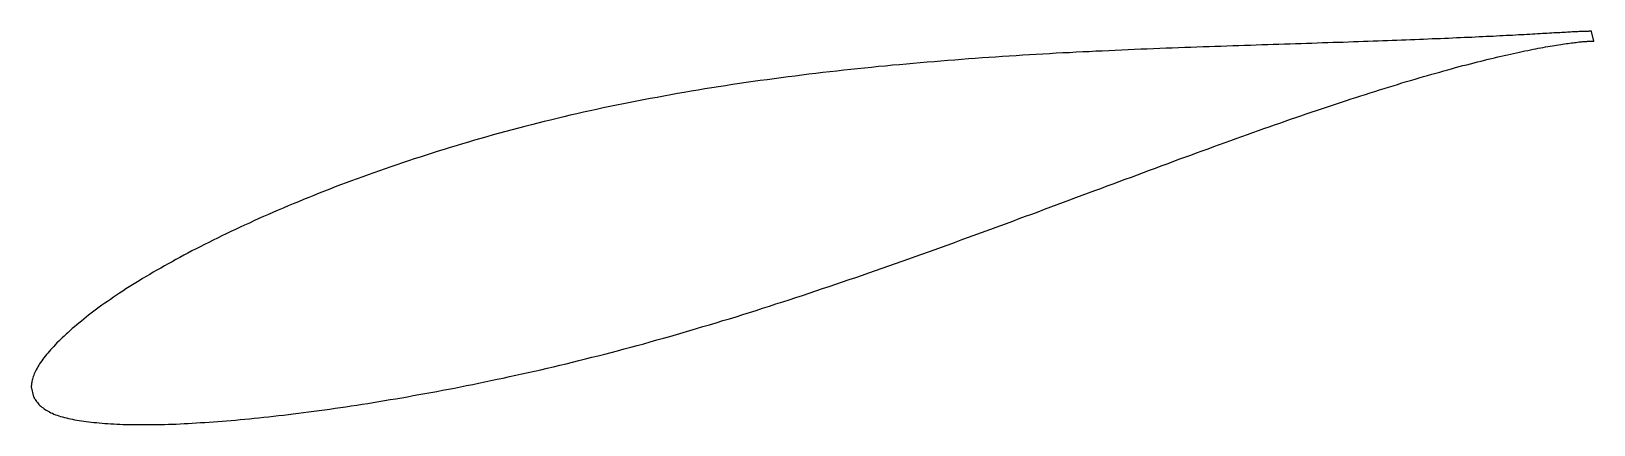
# Model space of a CAD drawing. Header units: metres. Extents: x -41 to 84, y -12 to 20.
import ezdxf

# ---------------------------------------------------------------- set-up
doc = ezdxf.new("R2010")
doc.units = ezdxf.units.M

msp = doc.modelspace()

# ---------------------------------------------------------------- linework, layer by layer
msp.add_lwpolyline([(83.81, 19.64), (83.81, 19.64), (83.8, 19.65), (83.79, 19.65), (83.77, 19.65), (83.75, 19.65), (83.72, 19.65), (83.69, 19.65), (83.65, 19.65), (83.61, 19.65), (83.56, 19.64), (83.51, 19.64), (83.45, 19.64), (83.39, 19.64), (83.32, 19.64), (83.25, 19.63), (83.17, 19.63), (83.09, 19.63), (83, 19.62), (82.91, 19.62), (82.81, 19.62), (82.71, 19.61), (82.61, 19.61), (82.5, 19.6), (82.38, 19.59), (82.26, 19.59), (82.13, 19.58), (82, 19.57), (81.87, 19.57), (81.73, 19.56), (81.58, 19.55), (81.43, 19.54), (81.28, 19.53), (81.12, 19.53), (80.96, 19.52), (80.79, 19.51), (80.62, 19.5), (80.44, 19.49), (80.26, 19.48), (80.07, 19.47), (79.88, 19.46), (79.68, 19.44), (79.48, 19.43), (79.27, 19.42), (79.06, 19.41), (78.85, 19.4), (78.63, 19.39), (78.4, 19.37), (78.17, 19.36), (77.94, 19.35), (77.7, 19.34), (77.46, 19.32), (77.21, 19.31), (76.96, 19.3), (76.71, 19.28), (76.45, 19.27), (76.18, 19.26), (75.91, 19.24), (75.64, 19.23), (75.36, 19.22), (75.08, 19.2), (74.79, 19.19), (74.5, 19.18), (74.21, 19.16), (73.91, 19.15), (73.6, 19.14), (73.29, 19.12), (72.98, 19.11), (72.66, 19.09), (72.34, 19.08), (72.02, 19.07), (71.69, 19.05), (71.36, 19.04), (71.02, 19.03), (70.68, 19.01), (70.33, 19), (69.99, 18.98), (69.63, 18.97), (69.28, 18.96), (68.91, 18.94), (68.55, 18.93), (68.18, 18.91), (67.81, 18.9), (67.43, 18.89), (67.05, 18.87), (66.67, 18.86), (66.28, 18.85), (65.89, 18.83), (65.5, 18.82), (65.1, 18.8), (64.7, 18.79), (64.29, 18.78), (63.88, 18.76), (63.47, 18.75), (63.05, 18.74), (62.63, 18.72), (62.21, 18.71), (61.79, 18.69), (61.36, 18.68), (60.92, 18.67), (60.49, 18.65), (60.05, 18.64), (59.61, 18.62), (59.16, 18.61), (58.71, 18.59), (58.26, 18.58), (57.81, 18.56), (57.35, 18.55), (56.89, 18.53), (56.42, 18.52), (55.96, 18.5), (55.49, 18.49), (55.02, 18.47), (54.54, 18.46), (54.06, 18.44), (53.58, 18.42), (53.1, 18.41), (52.62, 18.39), (52.13, 18.37), (51.64, 18.36), (51.15, 18.34), (50.65, 18.32), (50.15, 18.3), (49.65, 18.28), (49.15, 18.26), (48.65, 18.24), (48.14, 18.22), (47.63, 18.2), (47.12, 18.18), (46.61, 18.16), (46.09, 18.13), (45.57, 18.11), (45.05, 18.09), (44.53, 18.06), (44.01, 18.04), (43.49, 18.01), (42.96, 17.99), (42.43, 17.96), (41.9, 17.93), (41.37, 17.91), (40.84, 17.88), (40.3, 17.85), (39.76, 17.82), (39.23, 17.79), (38.69, 17.75), (38.15, 17.72), (37.61, 17.69), (37.06, 17.65), (36.52, 17.62), (35.97, 17.58), (35.43, 17.54), (34.88, 17.51), (34.33, 17.47), (33.78, 17.43), (33.23, 17.39), (32.68, 17.34), (32.13, 17.3), (31.57, 17.26), (31.02, 17.21), (30.47, 17.17), (29.91, 17.12), (29.35, 17.07), (28.8, 17.02), (28.24, 16.97), (27.68, 16.92), (27.13, 16.86), (26.57, 16.81), (26.01, 16.75), (25.45, 16.7), (24.89, 16.64), (24.33, 16.58), (23.77, 16.52), (23.21, 16.46), (22.65, 16.39), (22.09, 16.33), (21.53, 16.26), (20.98, 16.2), (20.42, 16.13), (19.86, 16.06), (19.3, 15.99), (18.74, 15.91), (18.18, 15.84), (17.62, 15.76), (17.07, 15.69), (16.51, 15.61), (15.95, 15.53), (15.4, 15.45), (14.84, 15.37), (14.29, 15.28), (13.73, 15.2), (13.18, 15.11), (12.63, 15.02), (12.08, 14.93), (11.52, 14.84), (10.97, 14.74), (10.43, 14.65), (9.88, 14.55), (9.33, 14.45), (8.79, 14.35), (8.24, 14.25), (7.7, 14.15), (7.16, 14.04), (6.62, 13.94), (6.08, 13.83), (5.54, 13.72), (5, 13.61), (4.47, 13.5), (3.93, 13.38), (3.4, 13.26), (2.87, 13.15), (2.34, 13.03), (1.81, 12.91), (1.29, 12.78), (0.77, 12.66), (0.24, 12.53), (-0.28, 12.41), (-0.79, 12.28), (-1.31, 12.15), (-1.83, 12.02), (-2.34, 11.88), (-2.85, 11.75), (-3.36, 11.61), (-3.86, 11.47), (-4.37, 11.33), (-4.87, 11.19), (-5.37, 11.05), (-5.87, 10.91), (-6.36, 10.76), (-6.85, 10.62), (-7.34, 10.47), (-7.83, 10.32), (-8.32, 10.17), (-8.8, 10.02), (-9.28, 9.87), (-9.76, 9.72), (-10.24, 9.56), (-10.71, 9.41), (-11.18, 9.25), (-11.65, 9.1), (-12.12, 8.94), (-12.58, 8.78), (-13.04, 8.62), (-13.5, 8.46), (-13.95, 8.3), (-14.4, 8.14), (-14.85, 7.98), (-15.3, 7.81), (-15.74, 7.65), (-16.18, 7.49), (-16.62, 7.32), (-17.05, 7.16), (-17.49, 6.99), (-17.91, 6.82), (-18.34, 6.66), (-18.76, 6.49), (-19.18, 6.32), (-19.6, 6.15), (-20.01, 5.98), (-20.42, 5.81), (-20.83, 5.64), (-21.23, 5.47), (-21.63, 5.3), (-22.02, 5.13), (-22.42, 4.96), (-22.81, 4.79), (-23.19, 4.62), (-23.58, 4.44), (-23.95, 4.27), (-24.33, 4.1), (-24.7, 3.93), (-25.07, 3.75), (-25.44, 3.58), (-25.8, 3.41), (-26.16, 3.23), (-26.51, 3.06), (-26.86, 2.89), (-27.21, 2.72), (-27.55, 2.54), (-27.89, 2.37), (-28.23, 2.2), (-28.56, 2.03), (-28.89, 1.85), (-29.21, 1.68), (-29.53, 1.51), (-29.85, 1.34), (-30.16, 1.17), (-30.47, 1), (-30.77, 0.83), (-31.07, 0.66), (-31.37, 0.49), (-31.66, 0.32), (-31.95, 0.15), (-32.24, -0.02), (-32.52, -0.19), (-32.8, -0.36), (-33.07, -0.53), (-33.34, -0.69), (-33.6, -0.86), (-33.86, -1.02), (-34.12, -1.19), (-34.37, -1.35), (-34.62, -1.52), (-34.86, -1.68), (-35.1, -1.85), (-35.33, -2.01), (-35.56, -2.17), (-35.79, -2.33), (-36.01, -2.49), (-36.23, -2.65), (-36.44, -2.81), (-36.65, -2.97), (-36.86, -3.13), (-37.06, -3.28), (-37.25, -3.44), (-37.44, -3.59), (-37.63, -3.75), (-37.81, -3.9), (-37.99, -4.05), (-38.17, -4.2), (-38.33, -4.35), (-38.5, -4.5), (-38.66, -4.64), (-38.82, -4.79), (-38.97, -4.93), (-39.12, -5.07), (-39.26, -5.21), (-39.4, -5.35), (-39.53, -5.49), (-39.66, -5.63), (-39.79, -5.76), (-39.91, -5.89), (-40.02, -6.03), (-40.13, -6.16), (-40.24, -6.28), (-40.34, -6.41), (-40.44, -6.54), (-40.54, -6.66), (-40.62, -6.78), (-40.71, -6.91), (-40.79, -7.03), (-40.86, -7.14), (-40.93, -7.26), (-41, -7.38), (-41.06, -7.49), (-41.12, -7.6), (-41.17, -7.72), (-41.22, -7.82), (-41.26, -7.93), (-41.3, -8.04), (-41.33, -8.14), (-41.36, -8.24), (-41.39, -8.33), (-41.41, -8.43), (-41.42, -8.51), (-41.44, -8.6), (-41.45, -8.67), (-41.45, -8.74), (-41.46, -8.8), (-41.46, -8.85), (-41.46, -8.87), (-41.28, -9.68), (-41.28, -9.68), (-41.26, -9.7), (-41.24, -9.73), (-41.22, -9.77), (-41.18, -9.83), (-41.14, -9.89), (-41.09, -9.96), (-41.03, -10.04), (-40.97, -10.12), (-40.91, -10.19), (-40.84, -10.27), (-40.76, -10.35), (-40.68, -10.42), (-40.6, -10.49), (-40.51, -10.56), (-40.42, -10.63), (-40.32, -10.7), (-40.22, -10.76), (-40.11, -10.82), (-40, -10.88), (-39.88, -10.94), (-39.76, -10.99), (-39.64, -11.05), (-39.51, -11.1), (-39.38, -11.15), (-39.24, -11.19), (-39.1, -11.24), (-38.95, -11.28), (-38.8, -11.32), (-38.64, -11.36), (-38.48, -11.4), (-38.32, -11.44), (-38.15, -11.47), (-37.98, -11.5), (-37.8, -11.53), (-37.62, -11.56), (-37.43, -11.59), (-37.24, -11.62), (-37.04, -11.65), (-36.84, -11.67), (-36.64, -11.69), (-36.43, -11.72), (-36.21, -11.74), (-36, -11.76), (-35.77, -11.78), (-35.55, -11.8), (-35.32, -11.81), (-35.08, -11.83), (-34.84, -11.84), (-34.6, -11.85), (-34.35, -11.87), (-34.1, -11.88), (-33.84, -11.88), (-33.58, -11.89), (-33.32, -11.9), (-33.05, -11.9), (-32.77, -11.9), (-32.5, -11.9), (-32.22, -11.9), (-31.93, -11.9), (-31.64, -11.9), (-31.35, -11.89), (-31.05, -11.89), (-30.75, -11.88), (-30.45, -11.87), (-30.14, -11.86), (-29.83, -11.85), (-29.51, -11.83), (-29.19, -11.82), (-28.86, -11.8), (-28.54, -11.78), (-28.2, -11.76), (-27.87, -11.74), (-27.53, -11.72), (-27.19, -11.7), (-26.84, -11.67), (-26.49, -11.65), (-26.14, -11.62), (-25.78, -11.59), (-25.42, -11.56), (-25.05, -11.53), (-24.69, -11.49), (-24.32, -11.46), (-23.94, -11.42), (-23.56, -11.38), (-23.18, -11.34), (-22.8, -11.3), (-22.41, -11.26), (-22.02, -11.22), (-21.62, -11.17), (-21.22, -11.13), (-20.82, -11.08), (-20.42, -11.03), (-20.01, -10.98), (-19.6, -10.93), (-19.19, -10.88), (-18.77, -10.82), (-18.35, -10.76), (-17.93, -10.71), (-17.5, -10.65), (-17.07, -10.59), (-16.64, -10.52), (-16.21, -10.46), (-15.77, -10.39), (-15.33, -10.33), (-14.89, -10.26), (-14.45, -10.19), (-14, -10.12), (-13.55, -10.04), (-13.1, -9.97), (-12.64, -9.89), (-12.18, -9.82), (-11.72, -9.74), (-11.26, -9.66), (-10.8, -9.57), (-10.33, -9.49), (-9.86, -9.4), (-9.39, -9.32), (-8.91, -9.23), (-8.44, -9.14), (-7.96, -9.05), (-7.48, -8.96), (-7, -8.86), (-6.51, -8.77), (-6.02, -8.67), (-5.54, -8.57), (-5.04, -8.47), (-4.55, -8.37), (-4.06, -8.26), (-3.56, -8.16), (-3.06, -8.05), (-2.56, -7.94), (-2.06, -7.83), (-1.56, -7.72), (-1.06, -7.61), (-0.55, -7.49), (-0.04, -7.37), (0.47, -7.25), (0.98, -7.13), (1.49, -7.01), (2, -6.89), (2.51, -6.76), (3.03, -6.63), (3.55, -6.5), (4.06, -6.37), (4.58, -6.24), (5.1, -6.1), (5.62, -5.97), (6.14, -5.83), (6.67, -5.69), (7.19, -5.55), (7.72, -5.41), (8.24, -5.26), (8.77, -5.11), (9.29, -4.97), (9.82, -4.82), (10.35, -4.67), (10.88, -4.51), (11.41, -4.36), (11.94, -4.2), (12.47, -4.04), (13, -3.89), (13.53, -3.73), (14.06, -3.56), (14.6, -3.4), (15.13, -3.24), (15.66, -3.07), (16.2, -2.9), (16.73, -2.74), (17.26, -2.57), (17.8, -2.4), (18.33, -2.22), (18.87, -2.05), (19.4, -1.88), (19.93, -1.7), (20.47, -1.53), (21, -1.35), (21.54, -1.17), (22.07, -0.99), (22.6, -0.81), (23.14, -0.63), (23.67, -0.45), (24.2, -0.27), (24.74, -0.09), (25.27, 0.1), (25.8, 0.28), (26.33, 0.47), (26.87, 0.65), (27.4, 0.84), (27.93, 1.02), (28.46, 1.21), (28.99, 1.4), (29.51, 1.59), (30.04, 1.77), (30.57, 1.96), (31.1, 2.15), (31.62, 2.34), (32.15, 2.53), (32.67, 2.72), (33.19, 2.91), (33.72, 3.1), (34.24, 3.29), (34.76, 3.48), (35.28, 3.67), (35.8, 3.86), (36.31, 4.05), (36.83, 4.24), (37.34, 4.43), (37.86, 4.62), (38.37, 4.81), (38.88, 4.99), (39.39, 5.18), (39.9, 5.37), (40.41, 5.56), (40.91, 5.75), (41.42, 5.94), (41.92, 6.12), (42.42, 6.31), (42.92, 6.5), (43.42, 6.68), (43.92, 6.87), (44.42, 7.05), (44.91, 7.24), (45.4, 7.42), (45.89, 7.6), (46.38, 7.78), (46.87, 7.96), (47.35, 8.14), (47.84, 8.32), (48.32, 8.5), (48.8, 8.68), (49.27, 8.86), (49.75, 9.03), (50.22, 9.21), (50.69, 9.38), (51.16, 9.55), (51.63, 9.72), (52.1, 9.89), (52.56, 10.06), (53.02, 10.23), (53.48, 10.4), (53.93, 10.56), (54.39, 10.73), (54.84, 10.89), (55.29, 11.05), (55.74, 11.21), (56.18, 11.37), (56.62, 11.53), (57.06, 11.68), (57.5, 11.84), (57.93, 11.99), (58.36, 12.14), (58.79, 12.29), (59.22, 12.44), (59.64, 12.59), (60.07, 12.73), (60.48, 12.88), (60.9, 13.02), (61.31, 13.16), (61.72, 13.3), (62.13, 13.44), (62.54, 13.57), (62.94, 13.7), (63.34, 13.84), (63.73, 13.97), (64.13, 14.1), (64.52, 14.22), (64.9, 14.35), (65.29, 14.47), (65.67, 14.59), (66.04, 14.71), (66.42, 14.83), (66.79, 14.95), (67.16, 15.06), (67.52, 15.17), (67.88, 15.28), (68.24, 15.39), (68.59, 15.5), (68.95, 15.61), (69.29, 15.71), (69.64, 15.81), (69.98, 15.91), (70.32, 16.01), (70.65, 16.1), (70.98, 16.2), (71.31, 16.29), (71.63, 16.38), (71.95, 16.47), (72.27, 16.56), (72.58, 16.64), (72.89, 16.73), (73.19, 16.81), (73.49, 16.89), (73.79, 16.97), (74.09, 17.04), (74.38, 17.12), (74.66, 17.19), (74.94, 17.26), (75.22, 17.33), (75.5, 17.4), (75.77, 17.46), (76.03, 17.52), (76.3, 17.59), (76.55, 17.65), (76.81, 17.71), (77.06, 17.76), (77.3, 17.82), (77.55, 17.87), (77.78, 17.92), (78.02, 17.97), (78.25, 18.02), (78.47, 18.07), (78.69, 18.11), (78.91, 18.16), (79.12, 18.2), (79.33, 18.24), (79.54, 18.28), (79.74, 18.32), (79.93, 18.35), (80.12, 18.39), (80.31, 18.42), (80.49, 18.45), (80.67, 18.48), (80.84, 18.51), (81.01, 18.54), (81.18, 18.57), (81.34, 18.59), (81.49, 18.61), (81.64, 18.64), (81.79, 18.66), (81.93, 18.68), (82.07, 18.7), (82.2, 18.71), (82.33, 18.73), (82.45, 18.75), (82.57, 18.76), (82.69, 18.77), (82.8, 18.79), (82.9, 18.8), (83, 18.81), (83.1, 18.82), (83.19, 18.82), (83.27, 18.83), (83.35, 18.84), (83.43, 18.84), (83.5, 18.85), (83.57, 18.85), (83.63, 18.86), (83.69, 18.86), (83.74, 18.86), (83.79, 18.86), (83.83, 18.86), (83.87, 18.86), (83.9, 18.86), (83.93, 18.86), (83.95, 18.86), (83.97, 18.86), (83.98, 18.86), (83.99, 18.86), (83.99, 18.86)], close=True)

doc.saveas('drawing.dxf')
